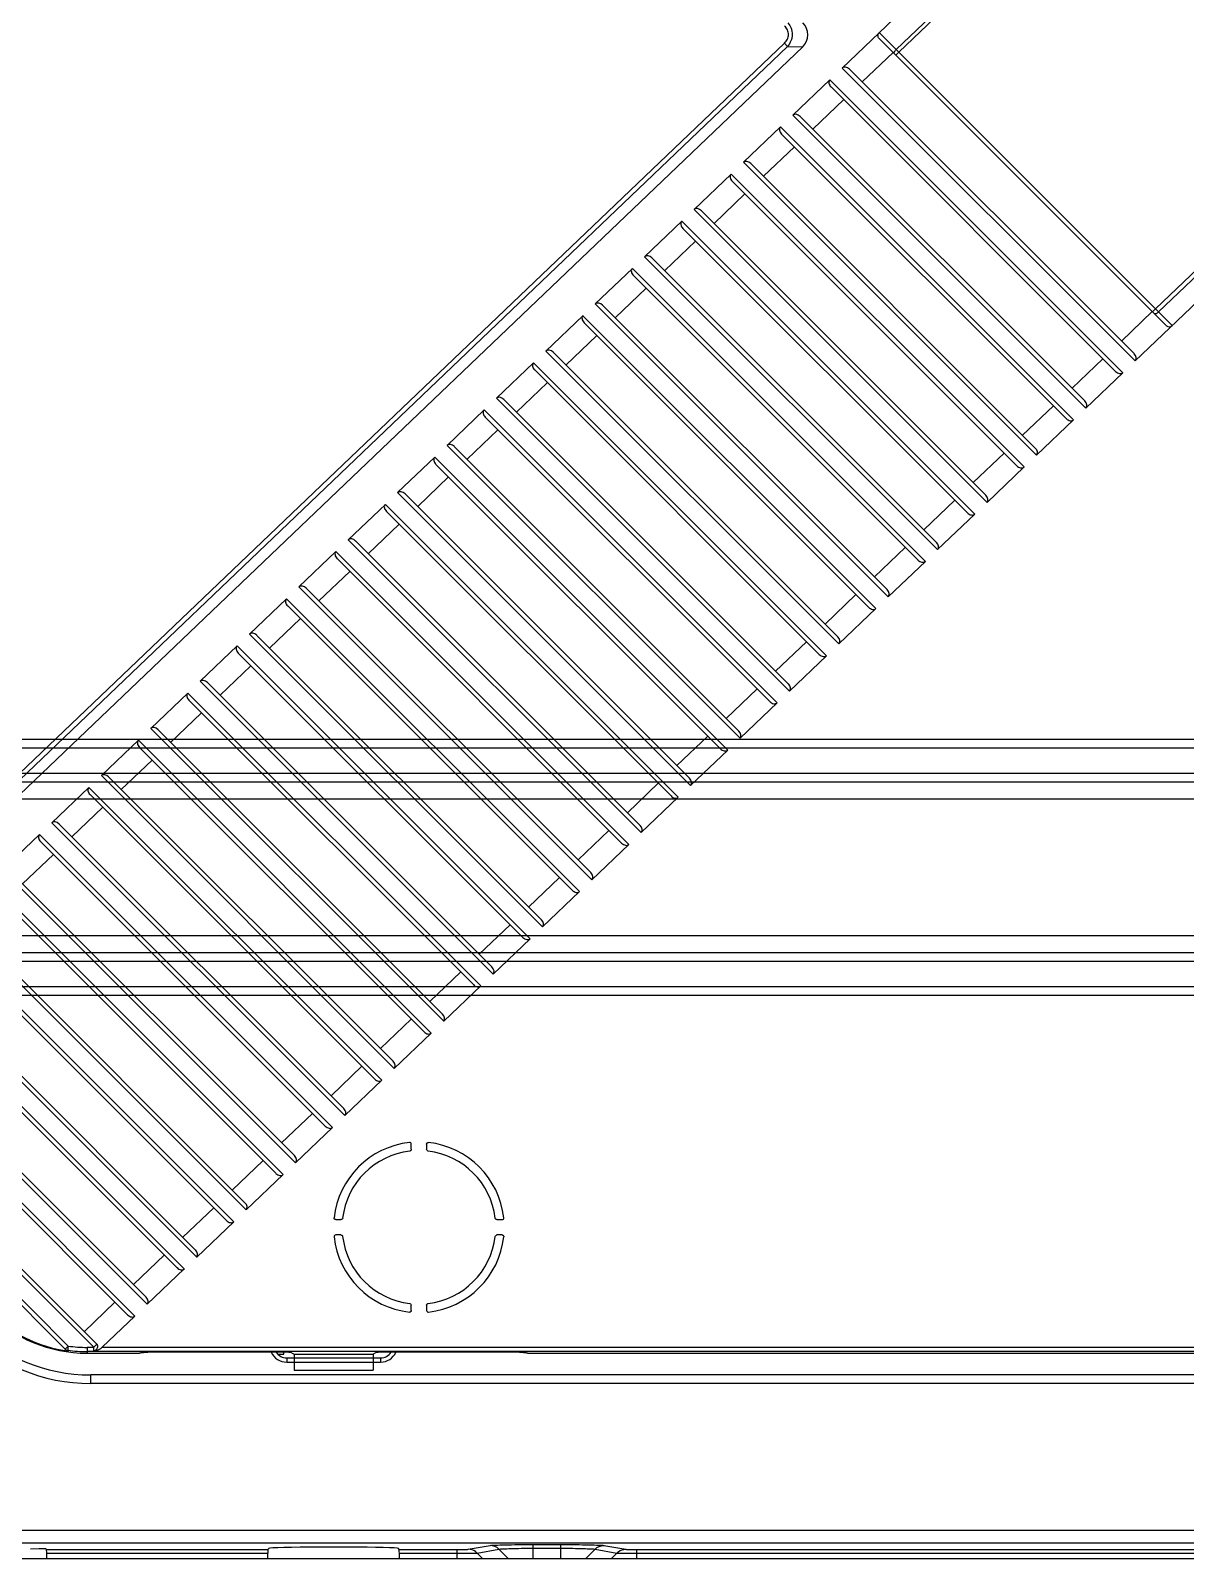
# Model space of a CAD drawing. Header units: millimetres. Extents: x 562 to 17351, y 2396 to 6995.
# Drawn here: x 13384.8 to 13520.1, y 4543.7 to 4722.7 of the extents above; entities that cross this region are included whole.
import ezdxf

# ---------------------------------------------------------------- set-up
doc = ezdxf.new("R2010")
doc.units = ezdxf.units.MM
doc.layers.add('02___PRT_ALL_AXES', color=7, linetype='Continuous')

# ---------------------------------------------------------------- blocks, each defined once
blk = doc.blocks.new('32211212')
at = {"color": 114, "linetype": 'Continuous', "true_color": 0x139b48}
for p, q in [((3755.11, 1677.67), (4282.11, 1677.67)), ((3755.11, 1672.67), (4282.11, 1672.67)), ((3755.11, 1670.67), (4282.11, 1670.67)), ((3755.11, 1654.67), (4282.11, 1654.67)), ((3755.11, 1652.67), (4282.11, 1652.67)), ((3755.11, 1647.67), (4282.11, 1647.67))]:
    blk.add_line(p, q, dxfattribs=at)
at = {"layer": '02___PRT_ALL_AXES', "color": 114, "linetype": 'Continuous', "true_color": 0x139b48}
for p, q in [((3759.08, 1676.67), (4278.14, 1676.67)), ((3759.08, 1673.67), (4278.14, 1673.67)), ((3759.08, 1651.67), (4278.14, 1651.67)), ((3759.08, 1648.67), (4278.14, 1648.67))]:
    blk.add_line(p, q, dxfattribs=at)
blk = doc.blocks.new('*U169')
blk.add_blockref('32211212', (-3997.61, -1923.42))
blk = doc.blocks.new('*U170')
at = {"color": 0, "linetype": 'ByBlock', "lineweight": -2, "transparency": 16777216}
blk.add_blockref('*U169', (1200, 675), dxfattribs=at)
blk = doc.blocks.new('DASFASFASEFWE')
at = {"color": 7, "linetype": 'Continuous'}
for p, q in [((129.9, 3529.77), (-12.06, 3394.16)), ((-5.74, 3396.34), (131.83, 3527.76)), ((-5.43, 3396.02), (132.13, 3527.43)), ((127.98, 3464.68), (24.63, 3365.95)), ((128.34, 3464.31), (24.99, 3365.59)), ((22.26, 3359.84), (129.9, 3462.67)), ((-5.74, 3396.34), (-7.72, 3398.31)), ((-18.84, 3397.09), (-140.97, 3280.42)), ((-18.46, 3396.69), (-140.68, 3279.94)), ((-16.69, 3396.65), (-140.65, 3278.24)), ((-18.46, 3396.69), (-18.84, 3397.09)), ((-18.46, 3396.69), (-16.69, 3396.65)), ((-7.75, 3397.63), (25.93, 3363.96)), ((-5.43, 3396.02), (-5.74, 3396.34)), ((-9.72, 3392.53), (-6.1, 3395.98)), ((-5.43, 3396.02), (-5.79, 3395.67)), ((24.63, 3365.95), (-5.43, 3396.02)), ((-13.51, 3392.78), (-17.85, 3388.64)), ((20.81, 3358.46), (-13.51, 3392.78)), ((-12.06, 3394.16), (22.26, 3359.84)), ((-11.2, 3394.01), (22.12, 3360.69)), ((19.95, 3358.61), (-13.37, 3391.94)), ((-15.5, 3387), (-11.89, 3390.46)), ((-19.29, 3387.25), (-23.63, 3383.11)), ((15.02, 3352.94), (-19.29, 3387.25)), ((-17.85, 3388.64), (16.47, 3354.32)), ((-16.99, 3388.49), (16.34, 3355.16)), ((14.17, 3353.09), (-19.16, 3386.41)), ((-21.29, 3381.47), (-17.67, 3384.93)), ((-23.63, 3383.11), (10.68, 3348.79)), ((-22.78, 3382.96), (10.55, 3349.63)), ((-25.08, 3381.73), (-29.42, 3377.58)), ((9.24, 3347.41), (-25.08, 3381.73)), ((8.38, 3347.56), (-24.95, 3380.89)), ((-27.08, 3375.95), (-23.46, 3379.4)), ((-29.42, 3377.58), (4.9, 3343.26)), ((-28.56, 3377.43), (4.76, 3344.1)), ((-30.87, 3376.2), (-35.21, 3372.05)), ((3.45, 3341.88), (-30.87, 3376.2)), ((2.6, 3342.03), (-30.73, 3375.36)), ((-32.86, 3370.42), (-29.25, 3373.87)), ((-35.21, 3372.05), (-0.89, 3337.74)), ((-34.35, 3371.9), (-1.02, 3338.58)), ((-36.65, 3370.67), (-40.99, 3366.53)), ((-2.33, 3336.35), (-36.65, 3370.67)), ((-3.19, 3336.5), (-36.52, 3369.83)), ((-38.65, 3364.89), (-35.03, 3368.35)), ((-40.99, 3366.53), (-6.67, 3332.21)), ((-40.14, 3366.38), (-6.81, 3333.05)), ((24.28, 3365.6), (24.63, 3365.95)), ((24.99, 3365.59), (24.63, 3365.95)), ((-42.44, 3365.14), (-46.78, 3361)), ((-8.12, 3330.83), (-42.44, 3365.14)), ((-8.98, 3330.98), (-42.31, 3364.3)), ((24.25, 3365.63), (20.64, 3362.17)), ((26.59, 3363.99), (24.99, 3365.59)), ((-44.44, 3359.36), (-40.82, 3362.82)), ((-46.78, 3361), (-12.46, 3326.68)), ((-45.92, 3360.85), (-12.59, 3327.52)), ((-48.22, 3359.62), (-52.56, 3355.47)), ((-13.91, 3325.3), (-48.22, 3359.62)), ((-14.76, 3325.45), (-48.09, 3358.78)), ((18.47, 3360.1), (14.85, 3356.64)), ((-50.22, 3353.84), (-46.61, 3357.29)), ((16.47, 3354.32), (20.81, 3358.46)), ((-52.56, 3355.47), (-18.25, 3321.15)), ((-51.71, 3355.32), (-18.38, 3321.99)), ((-54.01, 3354.09), (-58.35, 3349.94)), ((-19.69, 3319.77), (-54.01, 3354.09)), ((-20.55, 3319.92), (-53.88, 3353.25)), ((12.68, 3354.57), (9.07, 3351.12)), ((-56.01, 3348.31), (-52.39, 3351.76)), ((10.68, 3348.79), (15.02, 3352.94)), ((-58.35, 3349.94), (-24.03, 3315.63)), ((-57.49, 3349.79), (-24.17, 3316.47)), ((-59.8, 3348.56), (-64.14, 3344.42)), ((-25.48, 3314.24), (-59.8, 3348.56)), ((6.9, 3349.04), (3.28, 3345.59)), ((-61.79, 3342.78), (-58.18, 3346.24)), ((-26.34, 3314.39), (-59.66, 3347.72)), ((4.9, 3343.26), (9.24, 3347.41)), ((-64.14, 3344.42), (-29.82, 3310.1)), ((-65.58, 3343.03), (-69.92, 3338.89)), ((-31.27, 3308.72), (-65.58, 3343.03)), ((-63.28, 3344.27), (-29.95, 3310.94)), ((1.11, 3343.52), (-2.51, 3340.06)), ((-67.58, 3337.25), (-63.96, 3340.71)), ((-32.12, 3308.87), (-65.45, 3342.19)), ((-0.89, 3337.74), (3.45, 3341.88)), ((-71.37, 3337.51), (-75.71, 3333.36)), ((-37.05, 3303.19), (-71.37, 3337.51)), ((-69.92, 3338.89), (-35.61, 3304.57)), ((-69.07, 3338.74), (-35.74, 3305.41)), ((-4.68, 3337.99), (-8.29, 3334.53)), ((-37.91, 3303.34), (-71.24, 3336.67)), ((-6.67, 3332.21), (-2.33, 3336.35)), ((-73.37, 3331.73), (-69.75, 3335.18)), ((-77.16, 3331.98), (-81.5, 3327.83)), ((-42.84, 3297.66), (-77.16, 3331.98)), ((-75.71, 3333.36), (-41.39, 3299.04)), ((-74.85, 3333.21), (-41.53, 3299.88)), ((-10.46, 3332.46), (-14.08, 3329.01)), ((-43.69, 3297.81), (-77.02, 3331.14)), ((-12.46, 3326.68), (-8.12, 3330.83)), ((-79.15, 3326.2), (-75.54, 3329.65)), ((-82.94, 3326.45), (-87.28, 3322.31)), ((-48.62, 3292.13), (-82.94, 3326.45)), ((-81.5, 3327.83), (-47.18, 3293.52)), ((-80.64, 3327.68), (-47.31, 3294.36)), ((-16.25, 3326.93), (-19.87, 3323.48)), ((-49.48, 3292.28), (-82.81, 3325.61)), ((-18.25, 3321.15), (-13.91, 3325.3)), ((-84.94, 3320.67), (-81.32, 3324.13)), ((-87.28, 3322.31), (-52.96, 3287.99)), ((-86.43, 3322.16), (-53.1, 3288.83)), ((-22.04, 3321.41), (-25.65, 3317.95)), ((-88.73, 3320.92), (-93.07, 3316.78)), ((-54.41, 3286.61), (-88.73, 3320.92)), ((-55.27, 3286.76), (-88.59, 3320.08)), ((-24.03, 3315.63), (-19.69, 3319.77)), ((-90.73, 3315.14), (-87.11, 3318.6)), ((-93.07, 3316.78), (-58.75, 3282.46)), ((-92.21, 3316.63), (-58.88, 3283.3)), ((-27.82, 3315.88), (-31.44, 3312.42)), ((-94.51, 3315.4), (-98.85, 3311.25)), ((-60.2, 3281.08), (-94.51, 3315.4)), ((-61.05, 3281.23), (-94.38, 3314.56)), ((-29.82, 3310.1), (-25.48, 3314.24)), ((-96.51, 3309.62), (-92.9, 3313.07)), ((-98.85, 3311.25), (-64.54, 3276.93)), ((-98, 3311.1), (-64.67, 3277.77)), ((-33.61, 3310.35), (-37.22, 3306.9)), ((-100.3, 3309.87), (-104.64, 3305.72)), ((-65.98, 3275.55), (-100.3, 3309.87)), ((-66.84, 3275.7), (-100.17, 3309.03)), ((-35.61, 3304.57), (-31.27, 3308.72)), ((-102.3, 3304.09), (-98.68, 3307.54)), ((-104.64, 3305.72), (-70.32, 3271.41)), ((-103.78, 3305.57), (-70.46, 3272.25)), ((-106.09, 3304.34), (-110.43, 3300.2)), ((-71.77, 3270.02), (-106.09, 3304.34)), ((-72.63, 3270.17), (-105.95, 3303.5)), ((-39.39, 3304.82), (-43.01, 3301.37)), ((-41.39, 3299.04), (-37.05, 3303.19)), ((-108.08, 3298.56), (-104.47, 3302.02)), ((-110.43, 3300.2), (-76.11, 3265.88)), ((-109.57, 3300.05), (-76.24, 3266.72)), ((-77.56, 3264.5), (-111.87, 3298.81)), ((-78.41, 3264.65), (-111.74, 3297.97)), ((-45.18, 3299.3), (-48.8, 3295.84)), ((-47.18, 3293.52), (-42.84, 3297.66)), ((-116.21, 3294.67), (-81.9, 3260.35)), ((-115.36, 3294.52), (-82.03, 3261.19)), ((-83.34, 3258.97), (-117.66, 3293.29)), ((-84.2, 3259.12), (-117.53, 3292.45)), ((-50.97, 3293.77), (-54.58, 3290.31)), ((-52.96, 3287.99), (-48.62, 3292.13)), ((-122, 3289.14), (-87.68, 3254.82)), ((-121.14, 3288.99), (-87.81, 3255.66)), ((-89.13, 3253.44), (-123.45, 3287.76)), ((-56.75, 3288.24), (-60.37, 3284.79)), ((-89.98, 3253.59), (-123.31, 3286.92)), ((-58.75, 3282.46), (-54.41, 3286.61)), ((-127.79, 3283.61), (-93.47, 3249.3)), ((-126.93, 3283.46), (-93.6, 3250.14)), ((-94.91, 3247.91), (-129.23, 3282.23)), ((-62.54, 3282.71), (-66.16, 3279.26)), ((-95.77, 3248.06), (-129.1, 3281.39)), ((-64.54, 3276.93), (-60.2, 3281.08)), ((-133.57, 3278.09), (-99.74, 3244.26)), ((-102.73, 3244.41), (-135.02, 3276.7)), ((-132.71, 3277.94), (-99.39, 3244.61)), ((-68.33, 3277.19), (-71.94, 3273.73)), ((-134.88, 3275.86), (-102.99, 3243.97)), ((-70.32, 3271.41), (-65.98, 3275.55)), ((-74.11, 3271.66), (-77.73, 3268.2)), ((-76.11, 3265.88), (-71.77, 3270.02)), ((-62.55, 3267.46), (-62.55, 3268.06)), ((-60.75, 3268.06), (-60.75, 3267.46)), ((-79.9, 3266.13), (-83.51, 3262.68)), ((-81.9, 3260.35), (-77.56, 3264.5)), ((-85.68, 3260.6), (-89.3, 3257.15)), ((-87.68, 3254.82), (-83.34, 3258.97)), ((-71.39, 3259.22), (-70.78, 3259.22)), ((-52.51, 3259.22), (-51.91, 3259.22)), ((-70.78, 3257.42), (-71.39, 3257.42)), ((-51.91, 3257.42), (-52.51, 3257.42)), ((-91.47, 3255.08), (-95.09, 3251.62)), ((-93.47, 3249.3), (-89.13, 3253.44)), ((-97.26, 3249.55), (-100.87, 3246.09)), ((-98.74, 3244.26), (-94.91, 3247.91)), ((-62.55, 3248.58), (-62.55, 3249.19)), ((-60.75, 3249.19), (-60.75, 3248.58)), ((-103.08, 3244.06), (-102.73, 3244.41)), ((-102.76, 3244.44), (-102.79, 3243.95)), ((-100.52, 3244.26), (-100.52, 3243.57)), ((-100.52, 3244.26), (-99.74, 3244.26)), ((-99.74, 3244.26), (-99.39, 3244.61)), ((-99.74, 3243.82), (-99.74, 3244.26)), ((-98.74, 3244.26), (365.45, 3244.26)), ((-102.79, 3243.95), (-102.8, 3243.92)), ((-102.73, 3243.85), (-102.7, 3243.82)), ((367.23, 3243.76), (-100.52, 3243.76)), ((-100.52, 3243.57), (-95.06, 3243.57)), ((-94.23, 3243.64), (-94.23, 3243.61)), ((-77.56, 3243.68), (-93.41, 3243.68)), ((-76.57, 3243.63), (-76.28, 3243.46)), ((-76.28, 3243.46), (-76.28, 3241.57)), ((-76.28, 3243.46), (-67.01, 3243.46)), ((-66.73, 3243.63), (-67.01, 3243.46)), ((-67.01, 3243.46), (-67.01, 3241.57)), ((-49.88, 3243.68), (-65.73, 3243.68)), ((-49.08, 3243.64), (-49.04, 3243.61)), ((-48.24, 3243.57), (164.94, 3243.57)), ((-76.28, 3241.57), (-67.01, 3241.57))]:
    blk.add_line(p, q, dxfattribs=at)
for centre, radius, start, end in [((-18.1, 3398.08), 2, 314.5414, 44.1483), ((-61.65, 3258.32), 10, 96.4293, 173.5706), ((-61.65, 3258.32), 10, 6.4293, 83.5706), ((-61.65, 3258.32), 9, 96.8551, 173.1449), ((-61.65, 3258.32), 9, 6.8551, 83.1449), ((-61.65, 3258.32), 10, 186.4293, 263.5706), ((-61.65, 3258.32), 9, 186.8551, 263.1449), ((-61.65, 3258.32), 9, 276.8551, 353.1449), ((-61.65, 3258.32), 10, 276.4293, 353.5706), ((-100.52, 3260.07), 16.5, 225, 270), ((-100.52, 3260.07), 16.4, 225, 262.364), ((-102.73, 3244.41), 0.497, 225.004, 262.2069), ((-100.52, 3260.07), 15.82, 261.9828, 270), ((-99.89, 3244.41), 0.611, 314.9932, 323.2755), ((-102.63, 3244.32), 0.503, 224.9881, 262.3479), ((-100.52, 3260.07), 16.32, 261.9828, 270)]:
    blk.add_arc(centre, radius, start, end, dxfattribs=at)
for centre, major_axis, ratio, start_param, end_param in [((-13.01, 3392.29), (0.507, -0.483), 0.713711, 3.108294, 4.679091), ((-11.57, 3393.67), (0.507, -0.483), 0.713711, 1.537498, 3.108294), ((-18.8, 3386.76), (0.507, -0.483), 0.713711, 3.108294, 4.679091), ((-17.35, 3388.14), (0.507, -0.483), 0.713711, 1.537498, 3.108294), ((-23.14, 3382.61), (0.507, -0.483), 0.713711, 1.537498, 3.108294), ((-24.58, 3381.23), (0.507, -0.483), 0.713711, 3.108294, 4.679091), ((-28.92, 3377.09), (0.507, -0.483), 0.713711, 1.537498, 3.108294), ((-30.37, 3375.7), (0.507, -0.483), 0.713711, 3.108294, 4.679091), ((-34.71, 3371.56), (0.507, -0.483), 0.713711, 1.537498, 3.108294), ((-36.16, 3370.18), (0.507, -0.483), 0.713711, 3.108294, 4.679091), ((-40.5, 3366.03), (0.507, -0.483), 0.713711, 1.537498, 3.108294), ((-41.94, 3364.65), (0.507, -0.483), 0.713711, 3.108294, 4.679091), ((26.28, 3364.3), (0.374, 0.332), 0.886846, -3.089865, -1.530834), ((-46.28, 3360.5), (0.507, -0.483), 0.713711, 1.537498, 3.108294), ((21.76, 3360.34), (0.507, -0.483), 0.713711, -0.033298, 1.537498), ((-47.73, 3359.12), (0.507, -0.483), 0.713711, 3.108294, 4.679091), ((20.32, 3358.96), (0.507, -0.483), 0.713711, -1.604095, -0.033298), ((-52.07, 3354.98), (0.507, -0.483), 0.713711, 1.537498, 3.108294), ((15.98, 3354.81), (0.507, -0.483), 0.713711, -0.033298, 1.537498), ((-53.52, 3353.59), (0.507, -0.483), 0.713711, 3.108294, 4.679091), ((14.53, 3353.43), (0.507, -0.483), 0.713711, -1.604095, -0.033298), ((-57.86, 3349.45), (0.507, -0.483), 0.713711, 1.537498, 3.108294), ((-59.3, 3348.07), (0.507, -0.483), 0.713711, 3.108294, 4.679091), ((10.19, 3349.29), (0.507, -0.483), 0.713711, -0.033298, 1.537498), ((8.74, 3347.9), (0.507, -0.483), 0.713711, -1.604095, -0.033298), ((-63.64, 3343.92), (0.507, -0.483), 0.713711, 1.537498, 3.108294), ((-65.09, 3342.54), (0.507, -0.483), 0.713711, 3.108294, 4.679091), ((4.4, 3343.76), (0.507, -0.483), 0.713711, -0.033298, 1.537498), ((2.96, 3342.38), (0.507, -0.483), 0.713711, -1.604095, -0.033298), ((-69.43, 3338.39), (0.507, -0.483), 0.713711, 1.537498, 3.108294), ((-70.87, 3337.01), (0.507, -0.483), 0.713711, 3.108294, 4.679091), ((-1.38, 3338.23), (0.507, -0.483), 0.713711, -0.033298, 1.537498), ((-2.83, 3336.85), (0.507, -0.483), 0.713711, -1.604095, -0.033298), ((-76.66, 3331.48), (0.507, -0.483), 0.713711, 3.108294, 4.679091), ((-75.21, 3332.87), (0.507, -0.483), 0.713711, 1.537498, 3.108294), ((-7.17, 3332.7), (0.507, -0.483), 0.713711, -0.033298, 1.537498), ((-8.62, 3331.32), (0.507, -0.483), 0.713711, -1.604095, -0.033298), ((-82.45, 3325.96), (0.507, -0.483), 0.713711, 3.108294, 4.679091), ((-81, 3327.34), (0.507, -0.483), 0.713711, 1.537498, 3.108294), ((-12.96, 3327.18), (0.507, -0.483), 0.713711, -0.033298, 1.537498), ((-14.4, 3325.79), (0.507, -0.483), 0.713711, -1.604095, -0.033298), ((-86.79, 3321.81), (0.507, -0.483), 0.713711, 1.537498, 3.108294), ((-18.74, 3321.65), (0.507, -0.483), 0.713711, -0.033298, 1.537498), ((-88.23, 3320.43), (0.507, -0.483), 0.713711, 3.108294, 4.679091), ((-20.19, 3320.27), (0.507, -0.483), 0.713711, -1.604095, -0.033298), ((-92.57, 3316.28), (0.507, -0.483), 0.713711, 1.537498, 3.108294), ((-24.53, 3316.12), (0.507, -0.483), 0.713711, -0.033298, 1.537498), ((-94.02, 3314.9), (0.507, -0.483), 0.713711, 3.108294, 4.679091), ((-25.97, 3314.74), (0.507, -0.483), 0.713711, -1.604095, -0.033298), ((-98.36, 3310.76), (0.507, -0.483), 0.713711, 1.537498, 3.108294), ((-30.31, 3310.59), (0.507, -0.483), 0.713711, -0.033298, 1.537498), ((-99.81, 3309.37), (0.507, -0.483), 0.713711, 3.108294, 4.679091), ((-31.76, 3309.21), (0.507, -0.483), 0.713711, -1.604095, -0.033298), ((-104.15, 3305.23), (0.507, -0.483), 0.713711, 1.537498, 3.108294), ((-36.1, 3305.07), (0.507, -0.483), 0.713711, -0.033298, 1.537498), ((-105.59, 3303.85), (0.507, -0.483), 0.713711, 3.108294, 4.679091), ((-37.55, 3303.68), (0.507, -0.483), 0.713711, -1.604095, -0.033298), ((-41.89, 3299.54), (0.507, -0.483), 0.713711, -0.033298, 1.537498), ((-43.33, 3298.16), (0.507, -0.483), 0.713711, -1.604095, -0.033298), ((-47.67, 3294.01), (0.507, -0.483), 0.713711, -0.033298, 1.537498), ((-49.12, 3292.63), (0.507, -0.483), 0.713711, -1.604095, -0.033298), ((-53.46, 3288.48), (0.507, -0.483), 0.713711, -0.033298, 1.537498), ((-54.91, 3287.1), (0.507, -0.483), 0.713711, -1.604095, -0.033298), ((-59.25, 3282.96), (0.507, -0.483), 0.713711, -0.033298, 1.537498), ((-60.69, 3281.57), (0.507, -0.483), 0.713711, -1.604095, -0.033298), ((-65.03, 3277.43), (0.507, -0.483), 0.713711, -0.033298, 1.537498), ((-66.48, 3276.05), (0.507, -0.483), 0.713711, -1.604095, -0.033298), ((-70.82, 3271.9), (0.507, -0.483), 0.713711, -0.033298, 1.537498), ((-72.26, 3270.52), (0.507, -0.483), 0.713711, -1.604095, -0.033298), ((-62.75, 3268.06), (0.087, 0.185), 0.979445, -1.124487, 0.541705), ((-76.6, 3266.37), (0.507, -0.483), 0.713711, -0.033298, 1.537498), ((-78.05, 3264.99), (0.507, -0.483), 0.713711, -1.604095, -0.033298), ((-82.39, 3260.85), (0.507, -0.483), 0.713711, -0.033298, 1.537498), ((-83.84, 3259.46), (0.507, -0.483), 0.713711, -1.604095, -0.033298), ((-51.91, 3259.42), (0.185, -0.087), 0.979445, -1.124486, 0.54171), ((-71.38, 3257.22), (0.185, -0.087), 0.979445, 2.017106, 3.683302), ((-88.18, 3255.32), (0.507, -0.483), 0.713711, -0.033298, 1.537498), ((-89.62, 3253.94), (0.507, -0.483), 0.713711, -1.604095, -0.033298), ((-93.96, 3249.79), (0.507, -0.483), 0.713711, -0.033298, 1.537498), ((-95.41, 3248.41), (0.507, -0.483), 0.713711, -1.604095, -0.033298), ((-60.55, 3248.59), (0.087, 0.185), 0.979445, -4.26608, -2.599888), ((-99.76, 3244.26), (1.14, 0.27), 0.371892, -1.646614, -0.564019), ((-77.56, 3243.63), (1, 0), 0.052408, 0.087266, 1.570796), ((-65.73, 3243.63), (1, 0), 0.052408, 1.570796, 3.054326)]:
    blk.add_ellipse(centre, major_axis=major_axis, ratio=ratio, start_param=start_param, end_param=end_param, dxfattribs=at)
for points, knots in [([(-18.84, 3397.09), (-18.7, 3397.22), (-18.46, 3397.52), (-18.32, 3397.99), (-18.37, 3398.36), (-18.5, 3398.72), (-18.68, 3398.94), (-18.82, 3399.08)], [0, 0, 0, 0, 0.24974, 0.49918, 0.62445, 0.750299, 1, 1, 1, 1]), ([(-18.43, 3399.47), (-18.27, 3399.27), (-18.08, 3398.94), (-17.94, 3398.45), (-17.91, 3398.08), (-17.95, 3397.7), (-18.1, 3397.22), (-18.3, 3396.89), (-18.46, 3396.69)], [0, 0, 0, 0, 0.249436, 0.374674, 0.499993, 0.625311, 0.75055, 1, 1, 1, 1]), ([(-7.75, 3397.63), (-7.79, 3397.67), (-7.86, 3397.78), (-7.89, 3397.93), (-7.87, 3398.05), (-7.84, 3398.15), (-7.79, 3398.23), (-7.74, 3398.29), (-7.72, 3398.31)], [0, 0, 0, 0, 0.226538, 0.465476, 0.592176, 0.724406, 0.861597, 1, 1, 1, 1]), ([(-5.91, 3396.13), (-5.88, 3396.17), (-5.83, 3396.24), (-5.78, 3396.31), (-5.74, 3396.34)], [0, 0, 0, 0, 0.502985, 1, 1, 1, 1]), ([(-5.94, 3395.82), (-5.97, 3395.85), (-5.98, 3395.92), (-5.97, 3395.99), (-5.95, 3396.06), (-5.92, 3396.1), (-5.91, 3396.13)], [0, 0, 0, 0, 0.382574, 0.514482, 0.661748, 1, 1, 1, 1]), ([(24.46, 3365.42), (24.48, 3365.4), (24.52, 3365.38), (24.6, 3365.37), (24.7, 3365.39), (24.76, 3365.42), (24.79, 3365.44)], [0, 0, 0, 0, 0.193244, 0.417835, 0.686823, 1, 1, 1, 1]), ([(24.79, 3365.44), (24.83, 3365.46), (24.9, 3365.5), (24.96, 3365.56), (24.99, 3365.59)], [0, 0, 0, 0, 0.488777, 1, 1, 1, 1]), ([(-62.55, 3267.46), (-62.55, 3267.43), (-62.56, 3267.39), (-62.59, 3267.32), (-62.65, 3267.28), (-62.7, 3267.26), (-62.72, 3267.26)], [0, 0, 0, 0, 0.249679, 0.499925, 0.750498, 1, 1, 1, 1]), ([(-60.75, 3268.06), (-60.75, 3268.09), (-60.74, 3268.14), (-60.69, 3268.21), (-60.61, 3268.26), (-60.56, 3268.26), (-60.53, 3268.26)], [0, 0, 0, 0, 0.24976, 0.50009, 0.750249, 1, 1, 1, 1]), ([(-60.57, 3267.26), (-60.62, 3267.26), (-60.71, 3267.32), (-60.75, 3267.41), (-60.75, 3267.46)], [0, 0, 0, 0, 0.499756, 1, 1, 1, 1]), ([(-71.39, 3259.22), (-71.41, 3259.22), (-71.47, 3259.23), (-71.54, 3259.28), (-71.58, 3259.36), (-71.59, 3259.42), (-71.58, 3259.44)], [0, 0, 0, 0, 0.24976, 0.500091, 0.750249, 1, 1, 1, 1]), ([(-70.58, 3259.4), (-70.59, 3259.35), (-70.64, 3259.26), (-70.74, 3259.22), (-70.78, 3259.22)], [0, 0, 0, 0, 0.500005, 1, 1, 1, 1]), ([(-52.51, 3259.22), (-52.54, 3259.22), (-52.58, 3259.23), (-52.65, 3259.27), (-52.69, 3259.33), (-52.71, 3259.37), (-52.71, 3259.4)], [0, 0, 0, 0, 0.249679, 0.499925, 0.750498, 1, 1, 1, 1]), ([(-70.78, 3257.42), (-70.76, 3257.42), (-70.71, 3257.41), (-70.65, 3257.38), (-70.6, 3257.32), (-70.59, 3257.27), (-70.58, 3257.25)], [0, 0, 0, 0, 0.249679, 0.499925, 0.750498, 1, 1, 1, 1]), ([(-52.71, 3257.25), (-52.71, 3257.3), (-52.65, 3257.39), (-52.56, 3257.42), (-52.51, 3257.42)], [0, 0, 0, 0, 0.500005, 1, 1, 1, 1]), ([(-51.91, 3257.42), (-51.88, 3257.42), (-51.83, 3257.41), (-51.76, 3257.36), (-51.71, 3257.29), (-51.71, 3257.23), (-51.71, 3257.2)], [0, 0, 0, 0, 0.24976, 0.500091, 0.750249, 1, 1, 1, 1]), ([(-62.72, 3249.39), (-62.67, 3249.38), (-62.58, 3249.33), (-62.55, 3249.23), (-62.55, 3249.19)], [0, 0, 0, 0, 0.500005, 1, 1, 1, 1]), ([(-60.75, 3249.19), (-60.75, 3249.21), (-60.74, 3249.26), (-60.7, 3249.32), (-60.64, 3249.37), (-60.6, 3249.38), (-60.57, 3249.39)], [0, 0, 0, 0, 0.249679, 0.499925, 0.750498, 1, 1, 1, 1]), ([(-62.55, 3248.58), (-62.55, 3248.56), (-62.56, 3248.5), (-62.61, 3248.43), (-62.68, 3248.39), (-62.74, 3248.38), (-62.77, 3248.39)], [0, 0, 0, 0, 0.24976, 0.50009, 0.750249, 1, 1, 1, 1]), ([(-99.32, 3244.19), (-99.32, 3244.17), (-99.34, 3244.12), (-99.37, 3244.08), (-99.4, 3244.04)], [0, 0, 0, 0, 0.246126, 1, 1, 1, 1]), ([(-99.39, 3244.61), (-99.36, 3244.59), (-99.32, 3244.53), (-99.29, 3244.42), (-99.28, 3244.3), (-99.3, 3244.23), (-99.32, 3244.19)], [0, 0, 0, 0, 0.235043, 0.477373, 0.731915, 1, 1, 1, 1]), ([(-102.8, 3243.92), (-102.78, 3243.91), (-102.76, 3243.89), (-102.74, 3243.86), (-102.73, 3243.85)], [0, 0, 0, 0, 0.507064, 1, 1, 1, 1]), ([(-99.45, 3243.97), (-99.49, 3243.93), (-99.58, 3243.87), (-99.69, 3243.83), (-99.74, 3243.82)], [0, 0, 0, 0, 0.508728, 1, 1, 1, 1]), ([(-95.06, 3243.57), (-95.01, 3243.57), (-94.91, 3243.57), (-94.77, 3243.58), (-94.64, 3243.58), (-94.52, 3243.58), (-94.42, 3243.59), (-94.35, 3243.59), (-94.31, 3243.6), (-94.29, 3243.6), (-94.27, 3243.61), (-94.26, 3243.61), (-94.26, 3243.61)], [0, 0, 0, 0, 0.183944, 0.362856, 0.529354, 0.67717, 0.801738, 0.898779, 0.936022, 0.965419, 0.986767, 1, 1, 1, 1]), ([(-94.21, 3243.64), (-94.21, 3243.64), (-94.2, 3243.64), (-94.18, 3243.65), (-94.16, 3243.65), (-94.12, 3243.66), (-94.05, 3243.66), (-93.95, 3243.67), (-93.83, 3243.67), (-93.7, 3243.68), (-93.56, 3243.68), (-93.46, 3243.68), (-93.41, 3243.68)], [0, 0, 0, 0, 0.013233, 0.034581, 0.063978, 0.101221, 0.198262, 0.32283, 0.470646, 0.637144, 0.816056, 1, 1, 1, 1]), ([(-49.88, 3243.68), (-49.83, 3243.68), (-49.73, 3243.68), (-49.59, 3243.68), (-49.46, 3243.67), (-49.35, 3243.67), (-49.25, 3243.66), (-49.18, 3243.66), (-49.14, 3243.65), (-49.11, 3243.65), (-49.1, 3243.64), (-49.09, 3243.64), (-49.08, 3243.64)], [0, 0, 0, 0, 0.183944, 0.362856, 0.529354, 0.67717, 0.801738, 0.898779, 0.936022, 0.965419, 0.986767, 1, 1, 1, 1]), ([(-49.04, 3243.61), (-49.03, 3243.61), (-49.02, 3243.61), (-49.01, 3243.6), (-48.98, 3243.6), (-48.94, 3243.59), (-48.87, 3243.59), (-48.77, 3243.58), (-48.66, 3243.58), (-48.53, 3243.58), (-48.38, 3243.57), (-48.29, 3243.57), (-48.24, 3243.57)], [0, 0, 0, 0, 0.013233, 0.034581, 0.063978, 0.101221, 0.198262, 0.32283, 0.470646, 0.637144, 0.816056, 1, 1, 1, 1])]:
    blk.add_open_spline(points, degree=3, knots=knots, dxfattribs=at)
blk = doc.blocks.new('32332232')
at = {"color": 7, "linetype": 'Continuous'}
for p, q in [((3616.03, 1679.15), (3616.03, 1679.35)), ((3615.29, 1679.15), (3616.03, 1679.15)), ((3616.36, 1678.7), (3616.36, 1678.21)), ((3616.36, 1678.7), (3627.36, 1678.7)), ((3616.36, 1678.21), (3627.36, 1678.21)), ((3627.36, 1678.7), (3627.36, 1678.21)), ((3593.4, 1675.7), (3593.4, 1676.7)), ((4060.31, 1676.7), (3593.4, 1676.7)), ((4060.31, 1675.7), (3593.4, 1675.7)), ((3570.94, 1658.51), (3824.55, 1658.51)), ((3570.91, 1657.01), (3824.55, 1657.01)), ((3586.36, 1656.34), (3587.38, 1656.37)), ((3587.38, 1656.37), (3588.11, 1656.37)), ((3588.11, 1656.37), (3588.23, 1656.24)), ((3588.23, 1656.24), (3614.17, 1656.24)), ((3614.17, 1656.24), (3614.25, 1656.37)), ((3623.46, 1656.52), (3620.25, 1656.52)), ((3629.54, 1656.24), (3629.46, 1656.37)), ((3629.54, 1656.24), (3636.34, 1656.24)), ((3636.34, 1655.2), (3636.34, 1656.24)), ((3637.62, 1656.27), (3640.19, 1656.72)), ((3638.67, 1655.83), (3641.23, 1656.28)), ((3641.23, 1656.28), (3642.3, 1655.2)), ((3645.25, 1655.2), (3645.25, 1656.83)), ((3645.25, 1656.83), (3648.46, 1656.83)), ((3645.25, 1656.39), (3648.46, 1656.39)), ((3648.46, 1655.2), (3648.46, 1656.83)), ((3652.48, 1656.28), (3651.41, 1655.2)), ((3652.48, 1656.28), (3655.04, 1655.83)), ((3653.52, 1656.72), (3656.09, 1656.27)), ((3657.37, 1655.2), (3657.37, 1656.24)), ((3657.37, 1656.24), (3803.48, 1656.24)), ((3570.88, 1655.2), (4082.83, 1655.2)), ((3588.28, 1655.2), (3588.26, 1655.8)), ((3588.26, 1655.8), (3614.15, 1655.8)), ((3614.14, 1655.2), (3614.15, 1655.8)), ((3629.57, 1655.2), (3629.56, 1655.8)), ((3629.56, 1655.8), (3636.34, 1655.8)), ((3639.29, 1655.2), (3638.67, 1655.83)), ((3654.42, 1655.2), (3655.04, 1655.83)), ((3655.04, 1655.83), (3655.22, 1655.82)), ((3655.22, 1655.82), (3655.77, 1655.81)), ((3656.04, 1655.81), (3657.37, 1655.8)), ((3657.37, 1655.8), (3803.45, 1655.8))]:
    blk.add_line(p, q, dxfattribs=at)
for centre, radius, start, end in [((3593.4, 1696.7), 21, 225, 270), ((3593.4, 1696.7), 20, 225, 270), ((3616.36, 1680.2), 1.99, 205.0652, 270), ((3616.36, 1680.2), 1.5, 214.2651, 270), ((3627.36, 1680.2), 1.99, 270, 334.9348), ((3627.36, 1680.2), 1.5, 270, 325.7349), ((3636.35, 1808.4), 152.6, 269.9969, 270.2641), ((3636.5, 1775.24), 119.44, 270.2624, 270.5696), ((3636.93, 1730.46), 74.66, 270.5821, 270.7941), ((3637.6, 1654.77), 1.5, 49.798, 54.7361), ((3637.61, 1654.78), 1.49, 44.8285, 49.8014), ((3656.1, 1654.78), 1.49, 130.1986, 135.1715), ((3656.11, 1654.77), 1.5, 125.2639, 130.202), ((3656.8, 1732.58), 76.78, 269.2277, 269.4281)]:
    blk.add_arc(centre, radius, start, end, dxfattribs=at)
for centre, major_axis, ratio, start_param, end_param in [((3588.23, 1654.74), (0, 1.5), 0.026186, 5.497787, 6.257005), ((3614.17, 1654.74), (0, 1.5), 0.017455, 6.309365, 7.068583), ((3620.25, 1656.37), (6, 0), 0.026186, 1.570796, 3.124139), ((3623.46, 1656.37), (6, 0), 0.026186, 0.017453, 1.570796), ((3629.54, 1654.74), (0, 1.5), 0.017455, 5.497787, 6.257005)]:
    blk.add_ellipse(centre, major_axis=major_axis, ratio=ratio, start_param=start_param, end_param=end_param, dxfattribs=at)
for points, knots in [([(3636.34, 1656.24), (3636.62, 1656.24), (3637, 1656.24), (3637.43, 1656.26), (3637.58, 1656.26), (3637.62, 1656.27)], [0, 0, 0, 0, 0.659742, 0.885071, 1, 1, 1, 1]), ([(3640.19, 1656.72), (3640.38, 1656.75), (3640.96, 1656.77), (3642.05, 1656.81), (3643.54, 1656.82), (3644.66, 1656.83), (3645.25, 1656.83)], [0, 0, 0, 0, 0.115122, 0.340656, 0.648444, 1, 1, 1, 1]), ([(3641.23, 1656.28), (3641.38, 1656.31), (3641.84, 1656.33), (3642.7, 1656.37), (3643.89, 1656.39), (3644.78, 1656.39), (3645.25, 1656.39)], [0, 0, 0, 0, 0.113703, 0.338882, 0.647279, 1, 1, 1, 1]), ([(3648.46, 1656.83), (3649.05, 1656.83), (3650.17, 1656.82), (3651.66, 1656.81), (3652.76, 1656.77), (3653.33, 1656.75), (3653.52, 1656.72)], [0, 0, 0, 0, 0.35233, 0.660132, 0.885264, 1, 1, 1, 1]), ([(3648.46, 1656.39), (3648.93, 1656.39), (3649.82, 1656.39), (3651.01, 1656.37), (3651.87, 1656.33), (3652.33, 1656.31), (3652.48, 1656.28)], [0, 0, 0, 0, 0.353505, 0.661912, 0.886683, 1, 1, 1, 1]), ([(3656.09, 1656.27), (3656.13, 1656.26), (3656.28, 1656.26), (3656.71, 1656.24), (3657.09, 1656.24), (3657.37, 1656.24)], [0, 0, 0, 0, 0.114888, 0.340273, 1, 1, 1, 1]), ([(3637.97, 1655.81), (3638.05, 1655.81), (3638.29, 1655.82), (3638.52, 1655.82), (3638.67, 1655.83)], [0, 0, 0, 0, 0.362864, 1, 1, 1, 1])]:
    blk.add_open_spline(points, degree=3, knots=knots, dxfattribs=at)
for points in [[(3638.47, 1656), (3638.23, 1656.17), (3637.92, 1656.27), (3637.62, 1656.27)], [(3641.23, 1656.28), (3640.97, 1656.55), (3640.57, 1656.72), (3640.19, 1656.72)], [(3652.48, 1656.28), (3652.74, 1656.55), (3653.14, 1656.72), (3653.52, 1656.72)], [(3655.24, 1656), (3655.48, 1656.17), (3655.79, 1656.27), (3656.09, 1656.27)]]:
    blk.add_open_spline(points, degree=3, dxfattribs=at)
blk.add_blockref('DASFASFASEFWE', (3693.5, -1564.32))
blk = doc.blocks.new('*U166')
blk.add_blockref('32332232', (-3826.86, -1827.7))
blk = doc.blocks.new('*U167')
at = {"color": 0, "linetype": 'ByBlock', "lineweight": -2, "transparency": 16777216}
blk.add_blockref('*U166', (1200, 675), dxfattribs=at)

msp = doc.modelspace()

# ---------------------------------------------------------------- block references
for name, p in [('*U167', (12425.3161, 4041.2169)), ('*U170', (12404.3161, 4210.4669))]:
    msp.add_blockref(name, p)

doc.saveas('drawing.dxf')
